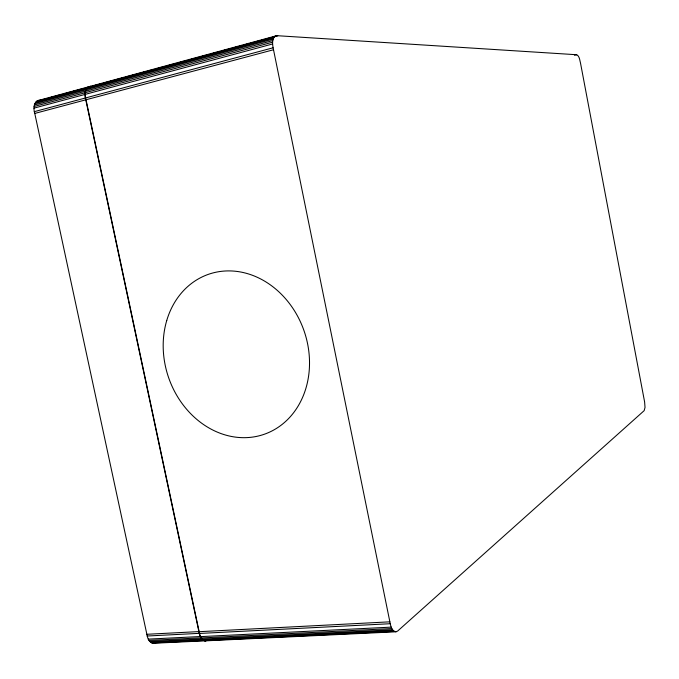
<?xml version="1.0" encoding="UTF-8"?>
<svg xmlns="http://www.w3.org/2000/svg" width="679" height="679" viewBox="0 0 679 679"><rect width="100%" height="100%" fill="white"/><g stroke="black" fill="none" stroke-linecap="round" stroke-linejoin="round"><path stroke-width="1.02" d="M396.001 631.801C391.494 631.258 390.62 625.41 389.865 621.828L273.518 49.754C272.618 45.434 271.422 39.662 274.987 36.199L276.769 35.673L576.488 54.727C579.611 55.814 579.739 60.482 580.545 63.257L644.617 401.968L645.025 407.417L644.159 410.651L397.682 631.02L396.001 631.801L204.965 640.883C201.043 639.805 199.745 635.23 199.159 631.691L86.029 99.762C84.917 95.603 84.357 89.815 88.295 86.912M39.407 100.153C33.356 101.018 33.271 108.946 34.765 113.435L146.868 634.288C147.411 637.827 148.871 642.326 152.792 643.285L205.712 640.832C201.137 640.781 199.422 635.306 198.879 631.597L85.775 99.83C84.332 95.298 84.145 87.099 90.4 86.301M155.966 642.589L152.792 643.285M37.226 100.781L276.769 35.673M40.604 100.246L46.681 98.591M48.71 98.039L51.757 97.216M53.785 96.664L61.891 94.457M63.919 93.914L84.204 88.406M86.233 87.854L90.29 86.751M93.6 85.851L101.791 83.636M103.836 83.076L106.9 82.244M108.954 81.684L114.064 80.3M116.109 79.74L124.299 77.525M126.345 76.965L146.808 71.414M148.854 70.854L152.945 69.742M156.009 68.91L164.199 66.686M166.245 66.135L169.317 65.303M171.363 64.743L174.427 63.911M178.518 62.799L186.708 60.575M188.754 60.024L196.935 57.8M198.981 57.248L209.217 54.473M211.262 53.913L219.444 51.689M221.49 51.137L231.726 48.362M233.771 47.802L236.835 46.97M238.881 46.418L241.953 45.578M243.999 45.026L249.117 43.634M251.162 43.083L259.344 40.859M261.39 40.307L277.762 35.86M36.293 101.485L87.141 87.684M87.396 87.616L274.24 36.904M35.486 102.444L86.369 88.643M86.632 88.576L273.62 37.871M34.833 103.615L85.749 89.832M86.012 89.764L273.128 39.102M34.357 104.982L85.299 91.215M85.554 91.147L272.788 40.553M34.06 106.51L85.028 92.76M85.282 92.692L272.61 42.183M33.95 108.156L84.934 94.44M85.189 94.373L272.602 43.965M34.306 111.662L85.316 98.022M85.571 97.954L273.051 47.802M34.765 113.435L85.775 99.83M86.029 99.762L273.518 49.754M574.434 55.211L576.811 54.676M146.868 634.288L198.879 631.597M199.159 631.691L389.865 621.828M147.165 636.019L199.176 633.363M199.465 633.456L390.187 623.721M148.226 639.126L200.229 636.537M200.509 636.63L391.197 627.133M148.956 640.424L200.942 637.861M201.23 637.954L391.851 628.559M149.796 641.511L201.773 638.973M202.053 639.075L392.598 629.764M150.738 642.368L202.681 639.847M202.97 639.941L393.404 630.706M151.74 642.962L203.658 640.45M203.946 640.552L394.253 631.368M204.965 640.883L206 640.934M90.146 86.369L91.555 86.411M166.745 320.496A84.697 71.643 70.8 0 0 251.654 437.208A84.697 71.643 70.8 0 0 290.688 305.177A84.697 71.643 70.8 0 0 166.745 320.496"/></g></svg>
